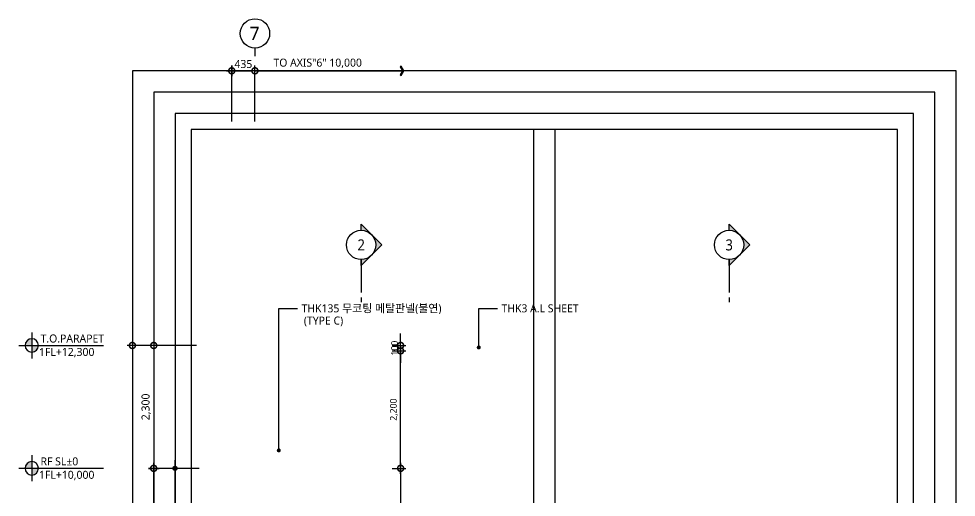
# Model space of a CAD drawing. Header units: millimetres. Extents: x 2568 to 292571, y 1285 to 27671.
# Drawn here: x 212818 to 230379, y 18714 to 27671 of the extents above; entities that cross this region are included whole.
import ezdxf
from ezdxf.enums import TextEntityAlignment as Align

# ---------------------------------------------------------------- set-up
doc = ezdxf.new("R2010")
doc.units = ezdxf.units.MM
doc.header["$LTSCALE"] = 200
doc.layers.get('DEFPOINTS').update_dxf_attribs({"color": 137})
for name, color, linetype in [('A-dim', 7, 'Continuous'), ('A-dims', 7, 'Continuous'), ('DIM', 7, 'Continuous'), ('DIM-INT', 7, 'Continuous'), ('SYM-LEAD', 6, 'Continuous'), ('SYM-LEVEL', 7, 'Continuous'), ('TAG', 6, 'Continuous'), ('TEXT', 3, 'Continuous')]:
    doc.layers.add(name, color=color, linetype=linetype)
doc.layers.add('NOPLOT', color=191, linetype='Continuous', plot=False)
doc.styles.add('$0$스타일1', font='malgun.ttf')
doc.styles.add('ARIALB', font='malgun.ttf')
doc.styles.add('T1', font='malgun.ttf')
doc.styles.add('TEXT', font='malgun.ttf')
doc.styles.add('XR-sec$0$스타일1', font='malgun.ttf')
doc.styles.add('맑은고딕', font='malgun.ttf')
doc.styles.add('스타일1', font='malgun.ttf')
doc.dimstyles.new('CJA', dxfattribs={"dimscale": 300, "dimtxt": 2.7, "dimasz": 1, "dimexe": 2, "dimexo": 3, "dimgap": 1, "dimtad": 1, "dimdec": 0, "dimzin": 1, "dimdsep": 46, "dimlunit": 6, "dimtxsty": '$0$스타일1', "dimblk": 'CJDOT', "dimcen": 0.09, "dimdle": 1, "dimclrd": 256, "dimclre": 256, "dimclrt": 3, "dimadec": 0, "dimazin": 0, "dimtfac": 1, "dimtdec": 0, "dimtix": 1, "dimtmove": 2, "dimatfit": 3, "dimldrblk": 'CJDOT', "dimfxl": 1, "dimtolj": 1, "dimtzin": 1, "dimarcsym": 0})
doc.dimstyles.new('DIM-QD 1', dxfattribs={"dimtxt": 3, "dimasz": 1.5, "dimexe": 1, "dimexo": 0, "dimgap": 1, "dimtad": 1, "dimdec": 3, "dimdsep": 46, "dimlunit": 6, "dimtxsty": '스타일1', "dimblk1": 'ARCHTICK', "dimblk2": 'ARCHTICK', "dimsah": 1, "dimcen": 0, "dimclrd": 256, "dimclre": 256, "dimclrt": 3, "dimazin": 2, "dimtfac": 1, "dimtdec": 3, "dimtix": 1, "dimtmove": 2, "dimatfit": 3, "dimldrblk": 'ARCHTICK', "dimfxl": 1, "dimtolj": 1, "dimtzin": 0, "dimarcsym": 0})
doc.dimstyles.new('GAUN-50', dxfattribs={"dimscale": 50, "dimtxt": 3, "dimasz": 1, "dimexe": 2, "dimexo": 3, "dimgap": 1, "dimtad": 1, "dimdec": 0, "dimzin": 1, "dimdsep": 46, "dimlunit": 6, "dimtxsty": '스타일1', "dimblk": 'GAUN-DOT', "dimcen": -2, "dimdle": 2, "dimclrd": 256, "dimclre": 256, "dimclrt": 3, "dimadec": 0, "dimazin": 0, "dimtfac": 1, "dimtdec": 0, "dimtix": 1, "dimtmove": 2, "dimatfit": 3, "dimldrblk": 'DOTSMALL', "dimfxl": 1, "dimtolj": 1, "dimtzin": 1, "dimarcsym": 0})
doc.dimstyles.new('HDA-P(N100)', dxfattribs={"dimscale": 50, "dimtxt": 3, "dimasz": 1, "dimexe": 2, "dimexo": 2, "dimgap": 1, "dimtad": 1, "dimdec": 0, "dimzin": 1, "dimdsep": 46, "dimlunit": 6, "dimtxsty": 'T1', "dimblk": 'Z_DOT', "dimcen": 1, "dimclrd": 256, "dimclrt": 3, "dimadec": 0, "dimazin": 0, "dimtfac": 1, "dimtdec": 0, "dimtix": 1, "dimtmove": 2, "dimatfit": 3, "dimldrblk": 'DOT', "dimfxl": 1, "dimtolj": 1, "dimtzin": 1, "dimarcsym": 0})

# ---------------------------------------------------------------- blocks, each defined once
blk = doc.blocks.new('bu-v')
at = {"layer": 'TAG', "ltscale": 0.2}
blk.add_line((0, 3), (0, 0), dxfattribs=at)
blk.add_circle((0, 8.5), 5.5, dxfattribs=at)
at = {"layer": 'TAG', "color": 3, "style": 'ARIALB'}
blk.add_attdef('1', text='', height=5, dxfattribs=at).set_placement((0, 8.5), align=Align.MIDDLE_CENTER)
blk = doc.blocks.new('GAUN-DOT')
at = {"linetype": 'ByBlock'}
for p, q in [((2, 0), (-2, 0)), ((0, -2), (0, 2))]:
    blk.add_line(p, q, dxfattribs=at)
at = {"const_width": 2.25}
blk.add_lwpolyline([(0, 0.28125, 1), (0, -0.28125, 1)], format="xyb", close=True, dxfattribs=at)
blk = doc.blocks.new('*D79')
at = {"layer": 'DEFPOINTS', "color": 0, "transparency": 16777216}
for p in [(217242, 26697), (216807, 25597), (217242, 25597)]:
    blk.add_point(p, dxfattribs=at)
at = {"layer": 'DIM', "lineweight": -2, "transparency": 16777216}
for p, q in [((216807, 25747), (216807, 26797)), ((216857, 26697), (217192, 26697)), ((217242, 25747), (217242, 26797))]:
    blk.add_line(p, q, dxfattribs=at)
at = {"layer": 'DIM', "lineweight": -2, "transparency": 16777216, "xscale": 50, "yscale": 50, "zscale": 50, "rotation": 180}
blk.add_blockref('GAUN-DOT', (216807, 26697), dxfattribs=at)
at = {"layer": 'DIM', "lineweight": -2, "transparency": 16777216, "xscale": 50, "yscale": 50, "zscale": 50}
blk.add_blockref('GAUN-DOT', (217242, 26697), dxfattribs=at)
at = {"layer": 'DIM', "color": 3, "transparency": 16777216, "insert": (217025, 26824), "char_height": 150, "attachment_point": 5, "style": '스타일1'}
blk.add_mtext('\\A1;435', dxfattribs=at)
blk = doc.blocks.new('_DotSmall')
at = {"color": 0, "linetype": 'ByBlock', "const_width": 0.5}
blk.add_lwpolyline([(-0.0625, 0, 1), (0.0625, 0, 1)], format="xyb", close=True, dxfattribs=at)
blk = doc.blocks.new('*D96')
at = {"layer": 'A-dim', "lineweight": -2, "transparency": 16777216}
for p, q in [((216146, 21555), (214846, 21555)), ((214946, 21505), (214946, 9305)), ((216146, 9255), (214846, 9255))]:
    blk.add_line(p, q, dxfattribs=at)
at = {"layer": 'DEFPOINTS', "color": 0, "transparency": 16777216}
for p in [(216296, 21555), (214946, 9255), (216296, 9255)]:
    blk.add_point(p, dxfattribs=at)
at = {"layer": 'A-dim', "lineweight": -2, "transparency": 16777216, "xscale": 50, "yscale": 50, "zscale": 50}
for p, rotation in [((214946, 21555), 90), ((214946, 9255), 270)]:
    blk.add_blockref('GAUN-DOT', p, dxfattribs=dict(at, rotation=rotation))
at = {"layer": 'A-dim', "color": 3, "transparency": 16777216, "insert": (214805, 15405), "char_height": 150, "attachment_point": 5, "rotation": 90, "style": '스타일1'}
blk.add_mtext('\\A1;12,300', dxfattribs=at)
blk = doc.blocks.new('XR-sec$0$LEVEL1')
at = {"layer": 'SYM-LEVEL'}
h = blk.add_hatch(color=6, dxfattribs=at)
edge = h.paths.add_edge_path()
edge.add_ellipse((4.87, 0), major_axis=(1.77, 1.77), ratio=1, start_angle=405, end_angle=495)
edge.add_line((2.37, 0), (4.87, 0))
edge.add_line((4.87, 0), (4.87, 2.5))
edge = h.paths.add_edge_path()
edge.add_ellipse((4.87, 0), major_axis=(1.77, 1.77), ratio=1, start_angle=225, end_angle=315)
edge.add_line((7.37, 0), (4.87, 0))
edge.add_line((4.87, 0), (4.87, -2.5))
at = {"layer": 'SYM-LEVEL', "color": 6}
for p, q in [((4.87, 4.87), (4.87, -4.87)), ((0, 0), (9.74, 0)), ((9.07, 0), (31.8, 0))]:
    blk.add_line(p, q, dxfattribs=at)
blk.add_ellipse((4.87, 0), major_axis=(1.77, 1.77), ratio=1, start_param=5.497787, end_param=11.780972, dxfattribs=at)
at = {"layer": 'SYM-LEVEL', "color": 3, "style": 'XR-sec$0$스타일1'}
for tag, p in [('1층-바닥마감', (8.16, 1.11)), ('EL-+100', (8.16, -3.93))]:
    blk.add_attdef(tag, p, '', height=3, dxfattribs=at)
blk = doc.blocks.new('*D99')
at = {"layer": 'A-dim', "lineweight": -2, "transparency": 16777216}
for p, q in [((216146, 19255), (215246, 19255)), ((215346, 9305), (215346, 19205)), ((216146, 9255), (215246, 9255))]:
    blk.add_line(p, q, dxfattribs=at)
at = {"layer": 'DEFPOINTS', "color": 0, "transparency": 16777216}
for p in [(215346, 19255), (216296, 19255), (216296, 9255)]:
    blk.add_point(p, dxfattribs=at)
at = {"layer": 'A-dim', "lineweight": -2, "transparency": 16777216, "xscale": 50, "yscale": 50, "zscale": 50}
for p, rotation in [((215346, 19255), 90), ((215346, 9255), 270)]:
    blk.add_blockref('GAUN-DOT', p, dxfattribs=dict(at, rotation=rotation))
at = {"layer": 'A-dim', "color": 3, "transparency": 16777216, "insert": (215205, 14255), "char_height": 150, "attachment_point": 5, "rotation": 90, "style": '스타일1'}
blk.add_mtext('\\A1;10,000', dxfattribs=at)
blk = doc.blocks.new('*D100')
at = {"layer": 'A-dim', "lineweight": -2, "transparency": 16777216}
for p, q in [((216146, 21555), (215246, 21555)), ((215346, 21505), (215346, 19305)), ((216146, 19255), (215246, 19255))]:
    blk.add_line(p, q, dxfattribs=at)
at = {"layer": 'DEFPOINTS', "color": 0, "transparency": 16777216}
for p in [(216296, 21555), (215346, 19255), (216296, 19255)]:
    blk.add_point(p, dxfattribs=at)
at = {"layer": 'A-dim', "lineweight": -2, "transparency": 16777216, "xscale": 50, "yscale": 50, "zscale": 50}
for p, rotation in [((215346, 21555), 90), ((215346, 19255), 270)]:
    blk.add_blockref('GAUN-DOT', p, dxfattribs=dict(at, rotation=rotation))
at = {"layer": 'A-dim', "color": 3, "transparency": 16777216, "insert": (215206, 20405), "char_height": 150, "attachment_point": 5, "rotation": 90, "style": '스타일1'}
blk.add_mtext('\\A1;2,300', dxfattribs=at)
blk = doc.blocks.new('Z_DOT')
at = {"layer": 'A-dims', "color": 0}
for p, q in [((-3, 0), (3, 0)), ((0, -3), (0, 3))]:
    blk.add_line(p, q, dxfattribs=at)
for radius in [0.75, 0.375]:
    blk.add_circle((0, 0), radius, dxfattribs=at)
blk = doc.blocks.new('*D101')
at = {"layer": 'A-dim', "color": 0, "lineweight": -2, "transparency": 16777216}
for p, q in [((216196, 19255), (215646, 19255)), ((216196, 14755), (215646, 14755))]:
    blk.add_line(p, q, dxfattribs=at)
at = {"layer": 'A-dim', "lineweight": -2, "transparency": 16777216}
blk.add_line((215746, 14805), (215746, 19205), dxfattribs=at)
at = {"layer": 'DEFPOINTS', "color": 0, "transparency": 16777216}
for p in [(215746, 19255), (216296, 19255), (216296, 14755)]:
    blk.add_point(p, dxfattribs=at)
at = {"layer": 'A-dim', "lineweight": -2, "transparency": 16777216, "xscale": 50, "yscale": 50, "zscale": 50}
for p, rotation in [((215746, 19255), 90), ((215746, 14755), 270)]:
    blk.add_blockref('Z_DOT', p, dxfattribs=dict(at, rotation=rotation))
at = {"layer": 'A-dim', "color": 3, "transparency": 16777216, "insert": (215605, 17005), "char_height": 150, "attachment_point": 5, "rotation": 90, "style": 'T1'}
blk.add_mtext('\\A1;4,500', dxfattribs=at)
blk = doc.blocks.new('_DOT')
at = {"color": 0, "linetype": 'ByBlock'}
blk.add_line((-0.5, 0), (-1, 0), dxfattribs=at)
at = {"color": 0, "linetype": 'ByBlock', "const_width": 0.5}
blk.add_lwpolyline([(-0.25, 0, 1), (0.25, 0, 1)], format="xyb", close=True, dxfattribs=at)
blk = doc.blocks.new('*U13')
at = {"linetype": 'ByBlock', "lineweight": -2}
h = blk.add_hatch(color=0, dxfattribs=at)
h.paths.add_polyline_path([(0, 300, 0.198912), (-212, 212), (0, 424)])
h.paths.add_polyline_path([(-212, -212), (-424, 0), (-212, 212, 0.414214)])
h.paths.add_polyline_path([(-212, -212, 0.198912), (0, -300), (0, -424)])
blk.add_hatch(color=0, dxfattribs=at).paths.add_polyline_path([(-250, -18545), (0, -18445), (0, -18545)])
at = {"color": 0, "linetype": 'ByBlock', "lineweight": -2}
blk.add_lwpolyline([(0, 300, 1), (0, -300, 1), (0, 300), (0, 424), (-424, 0), (0, -424), (0, -300), (0, -424)], format="xyb", dxfattribs=at)
for points in [[(0, -300), (0, -972)], [(0, -1072), (0, -1172)], [(0, -16329), (0, -16429)], [(0, -16529), (0, -18545), (-250, -18545), (0, -18445)]]:
    blk.add_lwpolyline(points, dxfattribs=at)
at = {"color": 6, "style": 'TEXT', "width": 0.9}
blk.add_attdef('상세번호', text='', height=225, dxfattribs=at).set_placement((0, 0), align=Align.MIDDLE_CENTER)
blk = doc.blocks.new('_ARCHTICK')
at = {"color": 0, "linetype": 'ByBlock', "const_width": 0.15}
blk.add_lwpolyline([(-0.5, -0.5), (0.5, 0.5)], dxfattribs=at)
blk = doc.blocks.new('*D251')
at = {"layer": 'DEFPOINTS', "color": 0, "transparency": 16777216}
for p in [(219663, 19255), (219663, 16755), (219971, 16755)]:
    blk.add_point(p, dxfattribs=at)
at = {"layer": 'DIM-INT', "color": 7, "lineweight": -2, "transparency": 16777216}
for p, q in [((219971, 19355), (219971, 16655)), ((219813, 19255), (220071, 19255)), ((219813, 16755), (220071, 16755))]:
    blk.add_line(p, q, dxfattribs=at)
at = {"layer": 'DIM-INT', "color": 7, "lineweight": -2, "transparency": 16777216, "xscale": 225, "yscale": 225, "zscale": 225}
for p, rotation in [((219971, 19255), 90), ((219971, 16755), 270)]:
    blk.add_blockref('_DotSmall', p, dxfattribs=dict(at, rotation=rotation))
at = {"layer": 'DIM-INT', "color": 3, "transparency": 16777216, "insert": (219846, 18005), "char_height": 125, "attachment_point": 5, "rotation": 90, "style": '스타일1'}
blk.add_mtext('\\A1;2,500', dxfattribs=at)
blk = doc.blocks.new('CJDOT')
blk.add_line((-2, 0), (2, 0))
at = {"const_width": 0.5}
blk.add_lwpolyline([(-0.25, 0, 1), (0.25, 0, 1)], format="xyb", close=True, dxfattribs=at)
blk = doc.blocks.new('*D253')
at = {"layer": 'DEFPOINTS', "color": 0, "transparency": 16777216}
for p in [(219663, 21455), (219971, 21455), (219663, 19255)]:
    blk.add_point(p, dxfattribs=at)
at = {"layer": 'DIM-INT', "color": 7, "lineweight": -2, "transparency": 16777216}
for p, q in [((219813, 21455), (220071, 21455)), ((219971, 19155), (219971, 21555)), ((219813, 19255), (220071, 19255))]:
    blk.add_line(p, q, dxfattribs=at)
at = {"layer": 'DIM-INT', "color": 7, "lineweight": -2, "transparency": 16777216, "xscale": 225, "yscale": 225, "zscale": 225}
for p, rotation in [((219971, 21455), 90), ((219971, 19255), 270)]:
    blk.add_blockref('_DotSmall', p, dxfattribs=dict(at, rotation=rotation))
at = {"layer": 'DIM-INT', "color": 3, "transparency": 16777216, "insert": (219846, 20355), "char_height": 125, "attachment_point": 5, "rotation": 90, "style": '스타일1'}
blk.add_mtext('\\A1;2,200', dxfattribs=at)
blk = doc.blocks.new('*D254')
at = {"layer": 'DEFPOINTS', "color": 0, "transparency": 16777216}
for p in [(219663, 21555), (219663, 21455), (219971, 21455)]:
    blk.add_point(p, dxfattribs=at)
at = {"layer": 'DIM-INT', "color": 7, "lineweight": -2, "transparency": 16777216}
for p, q in [((219971, 21555), (219971, 21780)), ((219813, 21555), (220071, 21555)), ((219813, 21455), (220071, 21455)), ((219971, 21555), (219971, 21455)), ((219971, 21455), (219971, 21230))]:
    blk.add_line(p, q, dxfattribs=at)
at = {"layer": 'DIM-INT', "color": 7, "lineweight": -2, "transparency": 16777216, "xscale": 225, "yscale": 225, "zscale": 225}
for p, rotation in [((219971, 21555), 270), ((219971, 21455), 90)]:
    blk.add_blockref('_DotSmall', p, dxfattribs=dict(at, rotation=rotation))
at = {"layer": 'DIM-INT', "color": 3, "transparency": 16777216, "insert": (219856, 21505), "char_height": 125, "attachment_point": 5, "rotation": 90, "style": '스타일1'}
blk.add_mtext('\\A1;100', dxfattribs=at)

msp = doc.modelspace()

# ---------------------------------------------------------------- linework, layer by layer
at = {"layer": 'A-dim', "ltscale": 30}
msp.add_lwpolyline([(217242.5, 26696.5), (220032.7, 26696.5), (219982.7, 26783.1), (219961, 26770.6), (220003.8, 26696.5), (219961, 26622.4), (219982.7, 26609.9), (220032.7, 26696.5)], dxfattribs=at)
at = {"layer": 'NOPLOT'}
for p, q in [((222462.3, 25596.5), (222462.3, 3555.2)), ((222862.3, 25596.5), (222862.3, 3555.2))]:
    msp.add_line(p, q, dxfattribs=at)
for points in [[(214945.6, 2455.2), (230379, 2455.2), (230379, 26696.5), (214945.6, 26696.5)], [(215345.6, 2855.2), (229979, 2855.2), (229979, 26296.5), (215345.6, 26296.5)], [(215745.6, 3255.2), (229579, 3255.2), (229579, 25896.5), (215745.6, 25896.5)], [(216045.6, 3555.2), (229279, 3555.2), (229279, 25596.5), (216045.6, 25596.5)]]:
    msp.add_lwpolyline(points, close=True, dxfattribs=at)

# ---------------------------------------------------------------- block references
at = {"layer": 'SYM-LEVEL'}
ref = msp.add_blockref('XR-sec$0$LEVEL1', (212817.7, 21555.2), dxfattribs=dict(at, xscale=50, yscale=50, zscale=50))
ref.add_attrib('EL-+100', '1FL+12,300', (213196.9, 21358.8), dxfattribs={"color": 3, "height": 150, "style": 'XR-sec$0$스타일1'})
ref.add_attrib('1층-바닥마감', 'T.O.PARAPET', (213225.6, 21610.4), dxfattribs={"color": 3, "height": 150, "style": 'XR-sec$0$스타일1'})
ref = msp.add_blockref('XR-sec$0$LEVEL1', (212817.7, 19255.2), dxfattribs=dict(at, xscale=50, yscale=50, zscale=50))
ref.add_attrib('EL-+100', '1FL+10,000', (213196.9, 19058.8), dxfattribs={"color": 3, "height": 150, "style": 'XR-sec$0$스타일1'})
ref.add_attrib('1층-바닥마감', 'RF SL±0', (213225.6, 19310.4), dxfattribs={"color": 3, "height": 150, "style": 'XR-sec$0$스타일1'})
at = {"layer": 'TAG'}
ref = msp.add_blockref('bu-v', (217242.5, 26971.2), dxfattribs=dict(at, xscale=50.00000000000169, yscale=50.00000000000169, zscale=50.00000000000169))
ref.add_attrib('1', '7', dxfattribs={"color": 3, "height": 250, "style": '맑은고딕'}).set_placement((217235.2, 27396.2), align=Align.MIDDLE_CENTER)
ref = msp.add_blockref('*U13', (219230, 23437.8), dxfattribs=dict(at, xscale=-0.916666666670472, yscale=0.916666666670472, zscale=0.916666666670472))
ref.add_attrib('상세번호', '2', dxfattribs={"layer": '0', "color": 6, "height": 206.3, "style": 'TEXT', "width": 0.9}).set_placement((219232.9, 23437.8), align=Align.MIDDLE_CENTER)
ref = msp.add_blockref('*U13', (226123.1, 23437.8), dxfattribs=dict(at, xscale=-0.916666666670472, yscale=0.916666666670472, zscale=0.916666666670472))
ref.add_attrib('상세번호', '3', dxfattribs={"layer": '0', "color": 6, "height": 206.3, "style": 'TEXT', "width": 0.9}).set_placement((226126, 23437.8), align=Align.MIDDLE_CENTER)

# ---------------------------------------------------------------- texts
at = {"layer": 'A-dim', "color": 3, "style": 'T1'}
msp.add_text('TO AXIS"6" 10,000', height=150, dxfattribs=at).set_placement((217588.5, 26775.1))
at = {"layer": 'TEXT', "color": 3, "style": '스타일1'}
for s, p in [('THK135 무코팅 메탈판넬(불연)', (218114.3, 22175.4)), ('THK3 A.L SHEET', (221859.7, 22175.4)), ('(TYPE C)', (218158.1, 21946.5))]:
    msp.add_text(s, height=150, dxfattribs=at).set_placement(p)

# ---------------------------------------------------------------- dimensions: what is measured, and where the dimension line sits
at = {"layer": 'A-dim'}
for base, p1, p2, angle, dimstyle, picture, middle in [((214945.6, 9255.2), (216295.6, 21555.2), (216295.6, 9255.2), 270, 'GAUN-50', '*D96', (214805.1, 15405.2)), ((215345.6, 19255.2), (216295.6, 21555.2), (216295.6, 19255.2), 270, 'GAUN-50', '*D100', (215205.5, 20405.2)), ((215345.6, 19255.2), (216295.6, 9255.2), (216295.6, 19255.2), 90, 'GAUN-50', '*D99', (215205.1, 14255.2)), ((215745.6, 19255.2), (216295.6, 14755.2), (216295.6, 19255.2), 90, 'HDA-P(N100)', '*D101', (215605.5, 17005.2))]:
    dim = msp.add_linear_dim(base=base, p1=p1, p2=p2, angle=angle, dimstyle=dimstyle, dxfattribs=at)
    dim.commit()
    dim.dimension.update_dxf_attribs({"geometry": picture, "text_midpoint": middle})
at = {"layer": 'DIM'}
dim = msp.add_linear_dim(base=(217242.5, 26696.5), p1=(216807.5, 25596.5), p2=(217242.5, 25596.5), angle=0, dimstyle='GAUN-50', dxfattribs=at)
dim.commit()
dim.dimension.update_dxf_attribs({"geometry": '*D79', "text_midpoint": (217025, 26824)})
at = {"layer": 'DIM-INT'}
for base, p1, p2, angle, picture, middle in [((219971.4, 21455.2), (219662.6, 21555.2), (219662.6, 21455.2), 270, '*D254', (219856.5, 21505.2)), ((219971.4, 21455.2), (219662.6, 19255.2), (219662.6, 21455.2), 90, '*D253', (219846.3, 20355.2)), ((219971.4, 16755.2), (219662.6, 19255.2), (219662.6, 16755.2), 270, '*D251', (219846.3, 18005.2))]:
    dim = msp.add_linear_dim(base=base, p1=p1, p2=p2, angle=angle, dimstyle='CJA', override={"dimscale": 50, "dimtxt": 2.5, "dimasz": 4.5, "dimtxsty": '스타일1', "dimblk1": 'DotSmall', "dimblk2": 'DotSmall', "dimsah": 1, "dimdle": 2, "dimclrd": 7, "dimclre": 7}, dxfattribs=at)
    dim.commit()
    dim.dimension.update_dxf_attribs({"geometry": picture, "text_midpoint": middle})

# ---------------------------------------------------------------- leaders
at = {"layer": 'SYM-LEAD'}
for points in [[(217689.3, 19591.2), (217689.3, 22247), (218039.3, 22247)], [(221434.7, 21517.8), (221434.7, 22247), (221784.7, 22247)]]:
    msp.add_leader(points, dimstyle='DIM-QD 1', override={"dimscale": 50, "dimasz": 1.5, "dimtad": 0, "dimclrd": 6, "dimldrblk": 'DOT'}, dxfattribs=at)

doc.saveas('drawing.dxf')
